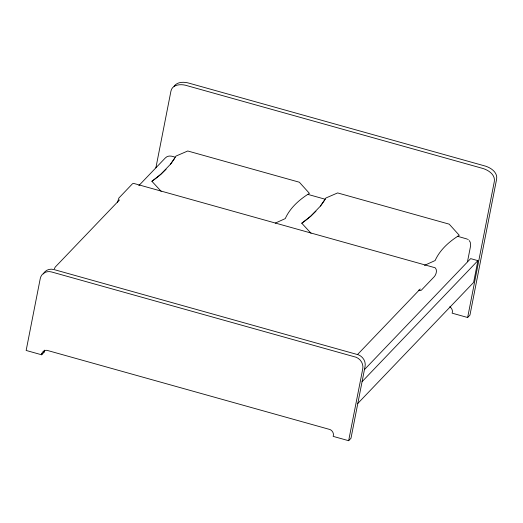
<?xml version="1.0" encoding="UTF-8"?>
<svg xmlns="http://www.w3.org/2000/svg" width="523" height="523" viewBox="0 0 523 523"><rect width="100%" height="100%" fill="white"/><g stroke="black" fill="none" stroke-linecap="round" stroke-linejoin="round"><path stroke-width="0.78" d="M41.899 353.47L41.637 354.79L41.964 353.254A5.446 4.975 43.7 0 1 46.978 350.332L330.039 429.546A5.446 4.975 43.7 0 1 333.445 434.822L333.164 436.372L348.651 440.706L362.727 368.983A10.1 9.224 43.7 0 0 356.15 357.255L51.751 272.012A10.1 9.224 43.7 0 0 40.219 278.739L26.15 350.456L41.637 354.79L43.958 352.371L44.278 350.835A5.446 4.975 43.7 0 1 44.618 350.142M117.512 202.283L118.865 198.047L132.528 183.723L133.6 183.383L435.162 267.769C437.496 269.92 436.267 274.3 434.456 276.49L421.335 290.206L420.257 290.546L418.688 290.108M43.958 352.371L44.22 351.044M155.88 167.87L170.936 91.133C172.322 83.987 181.782 83.817 187.306 85.759L481.631 168.118C487.691 169.576 495.601 174.394 494.3 181.625L467.64 317.507L452.147 313.172L452.434 311.63A5.446 4.975 43.7 0 0 449.76 306.753M467.49 261.716L470.635 245.705L470.249 242.208L469.164 240.515M364.453 369.604L470.654 258.624L477.885 260.65L473.616 282.42L357.804 403.436M54.333 268.796L55.255 267.05L119.506 199.917M161.182 191.34L151.899 181.285A410.588 144.459 11.1 0 0 160.907 174.218L170.583 164.111L176.048 156.05L187.75 150.99L299.352 182.22L309.407 193.36C299.437 199.544 290.141 207.729 285.251 218.607L275.301 223.112M311.054 233.284L301.771 223.223A410.588 144.459 11.1 0 0 310.78 216.156L320.455 206.049L325.914 197.995L337.623 192.928L449.224 224.164L459.279 235.304C449.309 241.482 440.013 249.667 435.116 260.552L424.46 265.377M170.583 164.111L174.394 158.783M320.455 206.049L324.267 200.721M174.035 86.295C177.48 81.425 184.521 81.745 189.627 83.34L483.945 165.699C490.005 167.157 497.916 171.975 496.615 179.199L469.955 315.088L467.64 317.507M138.837 185.626L165.379 157.894C167.955 155.011 172.159 156.024 175.251 157.273M357.712 354.333L420.27 288.964M362.079 381.666L477.885 260.65M348.651 440.706L350.972 438.287L365.041 366.564A10.1 9.224 43.7 0 0 358.471 354.836L54.072 269.587A10.1 9.224 43.7 0 0 43.317 273.941M166.085 169.262L160.907 174.218L151.899 181.285M315.957 211.2L310.78 216.156L301.771 223.223M308.125 194.458L325.424 199.302M457.507 236.265L467.183 239.05M467.784 239.331L468.242 239.645"/></g></svg>
